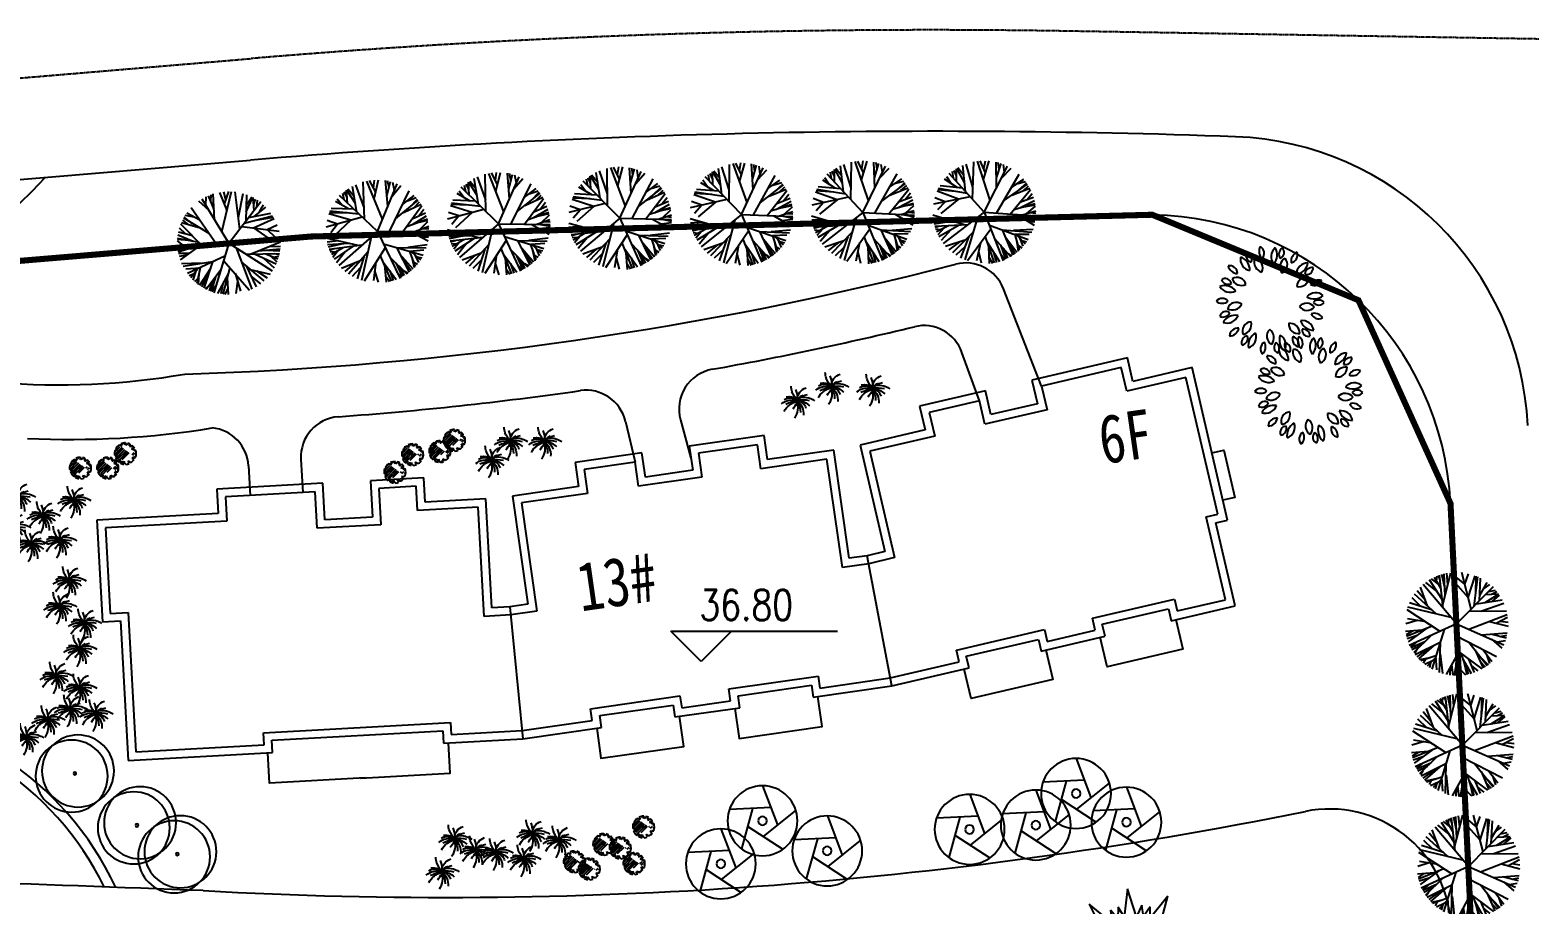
# Model space of a CAD drawing. Extents: x 116619 to 413619, y -387877 to -177877.
# Drawn here: x 301882 to 375932, y -260303 to -217124 of the extents above; entities that cross this region are included whole.
import ezdxf

# ---------------------------------------------------------------- set-up
doc = ezdxf.new("R2010")
doc.units = 0
doc.header["$LTSCALE"] = 35
doc.header["$MEASUREMENT"] = 0
doc.linetypes.add('CENTER', pattern=[2, 1.25, -0.25, 0.25, -0.25])
doc.linetypes.add('DASH', pattern=[0.35, 0.25, -0.1])
doc.layers.get('0').update_dxf_attribs({"linetype": 'CONTINUOUS'})
for name, color, linetype in [('BALCONY', 6, 'CONTINUOUS'), ('CEN', 10, 'CENTER'), ('CHE', 5, 'CONTINUOUS'), ('JYP', 4, 'CONTINUOUS'), ('LAYER1', 160, 'CONTINUOUS'), ('LAYER11', 50, 'CONTINUOUS'), ('LAYER13', 86, 'CONTINUOUS'), ('LAYER14', 22, 'CONTINUOUS'), ('LAYER4', 41, 'CONTINUOUS'), ('LVHUA', 94, 'CONTINUOUS'), ('PUB_TEXT', 7, 'CONTINUOUS'), ('REN', 4, 'CONTINUOUS'), ('TREE', 84, 'CONTINUOUS'), ('YJ1', 7, 'CONTINUOUS'), ('围墙', 252, 'DASH'), ('建筑标高', 2, 'CONTINUOUS'), ('新路', 21, 'CONTINUOUS'), ('树', 84, 'CONTINUOUS'), ('树Y', 84, 'CONTINUOUS'), ('绿化', 84, 'CONTINUOUS')]:
    doc.layers.add(name, color=color, linetype=linetype)
doc.styles.add('_ST64F', font='', dxfattribs={"width": 0.8})
doc.styles.add('DIM_FONT', font='SIMPLEX.shx', dxfattribs={"width": 0.8})
doc.styles.get('_ST64F').set_extended_font_data('SimSun')

# ---------------------------------------------------------------- blocks, each defined once
blk = doc.blocks.new('U_B22WGL')
for p, q in [((-224.508792403352, 1039.062082001077), (-307.638224578937, 1334.302654712501)), ((27.62668769496523, 581.1803805813943), (-244.0880552552568, 1348.577658405771)), ((-87.71380136266234, 1179.04479187082), (-192.2554629422244, 1358.132525280274)), ((-77.29836543311248, 877.5176321850704), (-94.35094727678515, 1371.190350581961)), ((219.616006810806, 1013.084953796581), (136.8764383249567, 1353.339078923189)), ((-922.4278712572064, 816.4502231931947), (-1053.55768399824, 897.3597809564344)), ((-850.9968659336679, 509.7838856068665), (-983.1273888880766, 967.7056809513269)), ((-901.0163699227575, 683.1353607753081), (-951.3610641136344, 996.5975451729137)), ((-550.8257970062201, 558.0783075270265), (-915.1493376902887, 1027.616519721003)), ((-603.9564057614276, 680.3840055263245), (-854.1559123811109, 1075.660784584787)), ((-469.4966474449189, 370.8600798833468), (-794.1746440680014, 1118.262941103047)), ((-642.0419191294874, 1066.116071637891), (-756.562705571219, 1142.835108776151)), ((-250.5075296238152, 626.2688240594834), (-726.7141217461118, 1161.236286529715)), ((-515.3602282579319, 923.8026643308804), (-640.2273481040844, 1209.438433298212)), ((-422.6882867732216, 819.6955935796686), (-582.3781994242614, 1237.728796102627)), ((-433.0349707051006, 1082.587426762719), (-560.4235721629681, 1247.686271461233)), ((58.06746132847766, -145.1686533211941), (-513.4325386715224, 1283.581346678806)), ((-28.10027019818662, 738.568659643086), (-400.4380718019471, 1308.223474113354)), ((-139.9982188203809, 349.9955470508976), (547.4555173344037, 1298.117642130495)), ((166.0784766194542, 755.2797248803508), (278.5342497738151, 1296.800527901967)), ((257.2262220979013, 8.030393424513022), (624.0668520921303, 1269.829823587916)), ((385.0179641267736, 447.5878853908471), (995.5917498144248, 1056.34048459616)), ((509.2314844845081, 571.4309083746011), (749.5225974539702, 1212.942459484253)), ((626.1806641275965, 883.6532319832731), (890.1870041886344, 1131.605824176742)), ((798.2788109606685, 741.693834838934), (1096.691975426328, 970.1049089562257)), ((-1272.107766840725, 502.1528781977941), (-850.9968659336679, 509.7838856068665)), ((-93.58914806863467, 233.9728701715321), (-1240.947855581931, 651.7850507495859)), ((-1057.827108186962, 681.8904773957147), (-1195.185157248162, 721.9725543438362)), ((-918.9529631897036, 534.5301876937556), (-1151.773997502825, 781.5781537911353)), ((-1000.20528293009, 620.7475708944658), (-1091.597595389934, 855.2543858780373)), ((58.06746132847766, -145.1686533211941), (1266.026420723893, 784.0305462137003)), ((623.5699569244374, 685.4283381997193), (1195.167722780205, 869.5130679128015)), ((800.6479283543653, 242.9118375871003), (1395.008773409513, 586.3803389212953)), ((1039.988266229337, 381.221532518477), (1326.709312560625, 699.2979554338344)), ((1253.845273930724, 334.2103491787238), (1425.754406869126, 527.147060460451)), ((-1147.799453919442, 65.87356036509664), (-1455.283867135063, 34.67504725698018)), ((-1209.729522791292, 103.722241776788), (-1441.474785841246, 126.767090841251)), ((-900.5105574727583, -85.25752714614282), (-1418.671758527585, 231.4176934027746)), ((-806.7672955262475, 382.3925165198852), (-1386.087258543464, 345.0664867623964)), ((-469.4966474449189, 370.8600798833468), (-1347.604197541144, 434.8006194173468)), ((541.3992457150874, 226.6250269761913), (1519.195381997086, 288.0532291392992)), ((654.4401094571352, 233.7266065110125), (1579.31624043529, -53.63640727622624)), ((906.7046241308402, 155.3469308115709), (1553.063039817744, 150.7438680386804)), ((1115.259903164506, 262.6767428413405), (1464.104336511495, 442.739762697438)), ((1150.96008669344, 153.6074574798949), (1539.182881583204, 213.8203602762187)), ((1235.186340242783, 53.28624100210072), (1566.686893770397, 70.80219669940925)), ((1346.591714464905, 382.0832763837352), (1495.041778855592, 362.4540518127142)), ((1372.423991687449, 278.8325927498045), (1510.147618185487, 317.4750736028182)), ((58.06746132847766, -145.1686533211941), (-1465.932538671522, -49.91865332119414)), ((-1298.208165994505, -143.0076142142971), (-1465.773476688877, -123.1505784190995)), ((-1068.914945055186, -74.73225292223287), (-1465.190238406279, -192.7289329541854)), ((-1174.008806342064, -68.16388659182485), (-1459.277449131675, -2.899813793093927)), ((-1200.120716598112, -113.8006624417358), (-1453.925321995995, -336.0974965448004)), ((-1113.74730489628, -317.2092731324119), (-1448.440313320754, -375.4083651899746)), ((-817.6244873993361, -232.5068339433528), (-1442.52429662557, -411.2520537060664)), ((-988.3770215318742, -281.3485823131377), (-1423.275528339852, -503.2174585984794)), ((-705.7468650667375, -97.4302579214891), (-1306.822381061598, -823.1448462221342)), ((-298.4362143230261, -122.8871735929752), (-964.0875089106718, -1275.555851061614)), ((58.06746132847766, -145.1686533211941), (-623.4860582134585, -1508.275692405066)), ((58.06746132847766, -145.1686533211941), (1105.817461328478, -1288.168653321194)), ((475.9255776607591, -601.0138711382206), (1564.864610266536, -373.5068935529598)), ((817.8882147851313, -529.5692046420045), (1340.834838121655, -102.5517104598002)), ((1219.077291644162, -445.7506330016804), (1439.494622473327, -204.5037377817971)), ((-995.8963310676714, -447.745142925578), (-1397.737702376138, -595.9538852565056)), ((-1196.85005660938, -521.8616999945407), (-1357.307308738405, -710.226402810662)), ((-748.7793172845064, -653.5004549791811), (-1286.493616700574, -862.6165660293955)), ((-1074.669262679106, -780.2384608036409), (-1246.869045700406, -932.3895325052035)), ((-502.6196879874129, -476.4595266603465), (-1212.374981675764, -986.9239615987499)), ((-961.5661959215446, -806.5393047513098), (-1193.052807215086, -1015.383611615693)), ((-303.6120757769837, -868.5277275321168), (-281.350511255952, -1630.891184578872)), ((-117.1920593269984, -495.68769463219), (266.8987942372099, -1654.792935848342)), ((412.84190980243, -532.1953243836797), (375.0122634537605, -1635.847019839555)), ((400.8923745134001, -880.8140970806162), (603.9003081813484, -1568.067983314908)), ((560.0600293095762, -692.7969093005704), (1415.584724866376, -837.788952761377)), ((621.0230417342958, -759.3020137639287), (704.1828515412548, -1525.426202668506)), ((708.2359959536174, -854.443418366809), (1371.601652947028, -917.9583578650818)), ((817.888214785124, -529.5692046420045), (1452.244301520832, -760.6740864988715)), ((864.6768697284118, -869.4220843983094), (1236.050701507417, -1112.087205143212)), ((914.6065075752325, -752.8845007547534), (1436.375288889313, -795.4328553841078)), ((1219.077291644162, -445.7506330016804), (1522.514815296176, -567.0334983331886)), ((-889.1220782019242, -989.7004985303247), (-1158.181922182624, -1063.489641379743)), ((-741.5909903418666, -890.2718894958707), (-1102.184433122778, -1133.293919379259)), ((-446.6398877219123, -1154.583351422018), (-728.2047475094674, -1450.676988648545)), ((-530.5675326641082, -1322.438641306366), (-501.2711579859985, -1562.813287544956)), ((-294.8682236640612, -1167.967298296444), (-428.8143879500655, -1589.3023260964)), ((86.719254612441, -1111.049061707748), (-81.5421653576428, -1662.760545806352)), ((25.13437299313082, -1312.979405824986), (187.1668108807848, -1663.690749948426)), ((649.1995010354789, -1018.882538039197), (875.9599499876844, -1431.103285017107)), ((671.5642181321513, -1224.921378021365), (845.131190922037, -1450.199950094717)), ((882.7303155605099, -1044.800857937957), (885.9621447218946, -1424.686684928765)), ((884.2092006284059, -1218.636617500237), (955.2088618309339, -1377.123728599738)), ((972.635582912348, -1142.879331412685), (1003.361873122054, -1340.574222587067)), ((1041.403454100785, -984.8997359337554), (1174.701535476843, -1182.330330424073)), ((-374.5644907035909, -1418.65629015856), (-347.1484649396749, -1614.309917154813)), ((80.53788419181947, -1432.897615628917), (35.1205379785446, -1668.995887199362))]:
    blk.add_line(p, q)
at = {"style": 'DIM_FONT', "width": 0.8, "flags": 9}
for tag in ['YSIZE', 'XSIZE']:
    blk.add_attdef(tag, (0, 0), '', height=0.5, dxfattribs=at)
blk = doc.blocks.new('U_B17OXD')
blk.add_blockref('U_B22WGL', (0, 0))
at = {"width": 0.8, "flags": 9}
for tag in ['YSIZE', 'XSIZE']:
    blk.add_attdef(tag, (0, 0), '', height=0.5, dxfattribs=at)
blk = doc.blocks.new('1')
at = {"layer": 'TREE', "xscale": 0.001670603725486081, "yscale": 0.001670603725486081, "zscale": 0.001670603725486081}
blk.add_blockref('U_B17OXD', (-0.05210943793645129, 0.2341112640715437), dxfattribs=at)
blk = doc.blocks.new('M_F22')
for centre, radius, start, end in [((-703.9087605633867, 1828.601089484451), 306.5997425824958, 163.4612985024885, 255.4329496141703), ((-1018.275501261847, 1651.123727326209), 265.5436950263019, 333.3114501221481, 85.58279799451168), ((-63.34145785952933, 1990.760850490929), 399.1434447293365, 151.7015353360428, 229.7405671459406), ((-591.4700567926375, 1890.7689324151), 338.912409155523, 322.8639188083236, 58.57818367365977), ((523.0495755705888, 1763.658167623376), 485.6592443762568, 130.7089921054097, 219.1064421702401), ((-283.6855240719487, 1835.547834289187), 572.5796647333053, 318.6570906337551, 31.15834364189467), ((661.9452475016842, 1865.323811889553), 306.5997425824958, 123.4612985024885, 215.4329496141702), ((307.0461035851295, 1931.43931066517), 265.5436950263019, 293.311450122148, 45.58279799451165), ((1256.882555320011, 1577.796670088006), 399.1434447293365, 111.7015353360428, 189.7405671459405), ((788.0390108358952, 1840.67293641057), 338.912409155523, 282.8639188083237, 18.57818367365972), ((-1680.436397550544, 1042.413355320619), 338.912409155523, 2.863918808323604, 98.57818367365977), ((-1340.139985314487, 1458.48612796182), 399.1434447293365, 191.7015353360428, 269.7405671459406), ((-744.959601780316, 1661.440270665495), 485.6592443762568, 170.7089921054097, 259.10644217024), ((-1409.164328765506, 1197.951623940768), 572.5796647333053, 358.6570906337551, 71.15834364189467), ((-242.4975517759194, 1523.051748929007), 416.5522836812144, 160.5035450346598, 255.3284718856752), ((-683.6926049407666, 1289.293141864633), 375.9275563291936, 333.2487959694926, 82.58322095084212), ((819.0034097671414, 1334.670028943961), 416.5522836812144, 120.5035450346598, 215.3284718856752), ((330.7712544366623, 1439.195260583816), 375.9275563291936, 293.2487959694926, 42.58322095084213), ((1560.105357205579, 1026.901031033063), 485.6592443762568, 90.70899210540966, 179.1064421702401), ((988.3202039083371, 1600.531037027409), 572.5796647333053, 278.6570906337551, 351.1583436418947), ((1731.855031222189, 1015.501016172508), 306.5997425824958, 83.46129850248845, 175.4329496141702), ((1502.484737607268, 1294.273199342584), 265.5436950263019, 253.311450122148, 5.58279799451165), ((-1853.347368535502, 584.4892262284848), 265.5436950263019, 13.31145012214801, 125.5827979945117), ((-1726.6087230499, 922.5158190856891), 306.5997425824958, 203.4612985024885, 295.4329496141703), ((-1364.461782560134, 522.3766567105631), 375.9275563291936, 13.24879596949258, 122.5832209508421), ((-1176.743899876634, 985.0408526290412), 416.5522836812144, 200.5035450346598, 295.3284718856752), ((1511.070887328209, 508.0415937736834), 416.5522836812144, 80.50354503465977, 175.3284718856752), ((1204.250881684096, 901.9421470038797), 375.9275563291936, 253.2487959694925, 2.583220950842076), ((2002.784565676087, 412.8241167091037), 399.1434447293365, 71.70153533604275, 149.7405671459405), ((1812.603180881673, 915.5658414856734), 338.912409155523, 242.8639188083236, 338.5781836736597), ((-1969.320557950447, -307.438791260196), 338.912409155523, 42.86391880832361, 138.5781836736598), ((-1861.492169144945, -13.91924038396974), 572.5796647333053, 38.6570906337551, 111.1583436418947), ((-1650.606588224797, 768.0762309501151), 485.6592443762568, 210.7089921054097, 299.1064421702401), ((1880.957817603452, -204.0942863641103), 485.6592443762568, 50.70899210540971, 139.10644217024), ((1811.667238714257, 602.8682043579611), 572.5796647333053, 238.6570906337552, 311.1583436418946), ((-1976.084805672905, 230.0297618530894), 399.1434447293365, 231.7015353360428, 309.7405671459406), ((-1807.430090205195, -769.3740554932301), 265.5436950263019, 53.31145012214801, 165.5827979945117), ((-1927.621960637076, -428.9646316283179), 306.5997425824958, 243.4612985024885, 335.4329496141703), ((-1392.996813633396, -502.7054468482529), 375.9275563291936, 53.24879596949258, 162.5832209508421), ((-1546.59138543942, -27.62138162141491), 416.5522836812144, 240.5035450346598, 335.3284718856752), ((1509.878816726236, -570.044925083479), 416.5522836812144, 40.50354503465976, 135.3284718856751), ((1528.035451253494, -71.07949757117603), 375.9275563291936, 213.2487959694926, 322.5832209508421), ((1825.348733228715, -959.0532045076397), 399.1434447293365, 31.70153533604279, 109.7405671459406), ((2002.817491363352, -451.6844622521457), 338.912409155523, 202.8639188083235, 298.5781836736597), ((2005.197912573898, -323.2257669405808), 306.5997425824958, 43.46129850248848, 135.4329496141703), ((2008.681378621226, 37.76249749718409), 265.5436950263019, 213.311450122148, 325.5827979945117), ((-1429.019821572034, -1233.016913520245), 572.5796647333053, 78.65709063375512, 151.1583436418946), ((-1770.129094013861, -498.418989238402), 485.6592443762568, 250.7089921054097, 339.10644217024), ((-1322.950429105582, -1527.176686733568), 338.912409155523, 82.86391880832356, 178.5781836736598), ((-1673.610269904053, -1119.799862553904), 399.1434447293365, 271.7015353360428, 349.7405671459406), ((-755.9458408475948, -1306.305860864071), 375.9275563291936, 93.24879596949259, 202.5832209508421), ((-1178.984259485183, -1041.099040416142), 416.5522836812144, 280.5035450346598, 15.32847188567515), ((1150.622564661866, -1024.582030306177), 375.9275563291936, 173.2487959694926, 282.5832209508421), ((815.9849811374115, -1395.140863893161), 416.5522836812144, 0.5035450346598049, 95.32847188567517), ((1335.476523908404, -1353.33139443172), 485.6592443762568, 10.70899210540965, 99.10644217023999), ((1801.102351632984, -690.6231373395567), 572.5796647333053, 198.657090633755, 271.1583436418947), ((1588.780992609067, -1250.157471742554), 265.5436950263019, 173.311450122148, 285.5827979945117), ((1354.073718600524, -1524.45139683185), 306.5997425824958, 3.461298502488473, 95.43294961417024), ((-902.0088718942461, -1776.978441917876), 265.5436950263019, 93.31145012214799, 205.5827979945117), ((-1212.89214602151, -1593.467539114485), 306.5997425824958, 283.4612985024885, 15.43294961417022), ((-314.1059039597494, -1888.912044869343), 572.5796647333053, 118.657090633755, 191.1583436418947), ((-1047.601210358003, -1545.438200871999), 485.6592443762568, 290.7089921054097, 19.10644217024008), ((-43.76977786599673, -2046.071412853038), 338.912409155523, 122.8639188083236, 218.5781836736598), ((-574.247575420337, -1959.402461765407), 399.1434447293365, 311.7015353360428, 29.74056714594054), ((248.6079063411707, -1512.411020285057), 375.9275563291936, 133.2487959694925, 242.5832209508421), ((-245.9299819864427, -1581.174662973339), 416.5522836812144, 320.5035450346597, 55.32847188567521), ((439.2596363933662, -1966.854642141683), 265.5436950263019, 133.311450122148, 245.5827979945117), ((83.15069729284369, -2026.109051828811), 306.5997425824958, 323.4612985024885, 55.43294961417029), ((961.5689707017409, -1674.704013214054), 572.5796647333053, 158.6570906337551, 231.1583436418947), ((178.8982364843505, -1883.069478553793), 485.6592443762568, 330.7089921054097, 59.10644217024003), ((1269.678553103553, -1621.326361720989), 338.912409155523, 162.8639188083236, 258.5781836736598), ((807.599255818026, -1895.91864851171), 399.1434447293365, 351.7015353360428, 69.7405671459406)]:
    blk.add_arc(centre, radius, start, end)
at = {"width": 0.8, "flags": 9}
for tag in ['YSIZE', 'XSIZE']:
    blk.add_attdef(tag, (0, 0), '', height=0.5, dxfattribs=at)
blk = doc.blocks.new('A$C49EE6263')
at = {"layer": '树Y', "xscale": 1.2, "yscale": 1.2, "zscale": 1.2}
blk.add_blockref('M_F22', (2668.150003254414, 2708.892408341169), dxfattribs=at)
blk = doc.blocks.new('U_B38RDX')
for p, q in [((-965.0324929891212, 1164.498569970252), (-1290.284777356457, 2048.972336169099)), ((-1290.284777356457, 2048.972336169099), (-633.1458763746195, 1377.789147312811)), ((-182.2615352293942, 1501.374491845199), (22.3014514609531, 2421.285833256115)), ((22.3014514609531, 2421.285833256115), (212.2528455870051, 1501.374491845199)), ((658.3761721671908, 1361.574620764528), (1327.807127014035, 2024.858186272526)), ((1327.807127014035, 2024.858186272526), (990.2627887816925, 1148.284043421969)), ((-1497.307629177027, -236.2359303530538), (168.4173771039641, 1501.374491845199)), ((-633.1458763746195, 1377.789147312811), (-667.2103499804798, 1755.111692984909)), ((-667.2103499804798, 1755.111692984909), (-425.0821982241177, 1459.432232225052)), ((-425.0821982241177, 1459.432232225052), (-406.4814387166116, 1835.886650823086)), ((-406.4814387166116, 1835.886650823086), (-205.6271226335375, 1496.324801946117)), ((212.2528455870051, 1501.374491845199), (387.5919563586067, 1837.21506126516)), ((387.5919563586067, 1837.21506126516), (431.4267340515216, 1457.569308420731)), ((431.4267340515216, 1457.569308420731), (650.6013133061642, 1764.206588190806)), ((650.6013133061642, 1764.206588190806), (635.989720741869, 1369.958941571735)), ((-1441.412452818564, 457.9025800834934), (-2193.214706079772, 1026.124599695089)), ((-2193.214706079772, 1026.124599695089), (-1277.5252561823, 816.7654835015419)), ((-1277.5252561823, 816.7654835015419), (-1510.178084483836, 1115.772763208573)), ((-1510.178084483836, 1115.772763208573), (-1146.630536050885, 997.9357341532886)), ((-1497.307629177027, 231.0206872397102), (-299.1542757438147, 1486.773095969926)), ((-1365.802605308185, -645.0854707467079), (577.5433504846587, 1399.16223122162)), ((-1146.630536050885, 997.9357341532886), (-1334.509206007468, 1324.685673574248)), ((-1334.509206007468, 1324.685673574248), (-981.9588074646017, 1147.618110228446)), ((-1190.463494536554, -937.1208567422), (884.3874851251021, 1223.940999624348)), ((990.2627887816925, 1148.284043421969), (1319.336555147747, 1336.01562873504)), ((1319.336555147747, 1336.01562873504), (1150.960726581427, 992.9384278854413)), ((1150.960726581427, 992.9384278854413), (1501.122745283443, 1132.403399096045)), ((1501.122745283443, 1132.403399096045), (1275.684321470355, 808.6407969156571)), ((-898.2309524604061, -1214.554348963051), (1176.62002720125, 946.5075074034685)), ((-576.7752252556675, -1389.775580560352), (1381.182323101471, 639.8702276333934)), ((1289.98409676447, 789.4844280176621), (2211.743421577004, 985.5523721116479)), ((2211.743421577004, 985.5523721116479), (1453.871293400734, 430.6215245995845)), ((-1873.674947572057, 122.1838647871336), (-1504.131780385738, 219.6016915648652)), ((-1516.299393714231, -3.575450332340552), (-1873.674947572057, 122.1838647871336)), ((-1838.839729582425, 392.9063547473052), (-1446.525509115076, 434.5507771953417)), ((-1504.131780385738, 219.6016915648652), (-1838.839729582425, 392.9063547473052)), ((-182.2615352293942, -1506.589734958543), (1498.075754406018, 245.6225810143223)), ((1453.871293400734, 430.6215245995845), (1832.201119664125, 410.6406739168742)), ((1832.201119664125, 410.6406739168742), (1505.072820721631, 213.0566122641903)), ((1505.072820721631, 213.0566122641903), (1875.04831205972, 141.0701319683285)), ((1875.04831205972, 141.0701319683285), (1510.358163686702, -9.415087178320391)), ((-2399.814462137379, -322.5104469321377), (-1516.299393714231, -3.575450332340552)), ((-1460.15414341187, -394.0742435947759), (-2399.814462137379, -322.5104469321377)), ((-1759.351631635596, -663.6179555682756), (-1451.830582282302, -416.483357208228)), ((358.3687712300161, -1462.784551534045), (1483.464161841723, -294.6430075521348)), ((2393.466807221528, -366.659356614342), (1455.885934928723, -423.7602856568119)), ((1455.885934928723, -423.7602856568119), (1763.35477440164, -645.1097934215213)), ((1512.031185231084, -33.26149239437655), (2393.466807221528, -366.659356614342)), ((-1844.490082745062, -1568.750705408311), (-1273.659187401412, -822.7812039486307)), ((-1384.08181213538, -628.4543364640267), (-1759.351631635596, -663.6179555682756)), ((-1642.293253560667, -910.1975473942584), (-1384.08181213538, -628.4543364640267)), ((-1273.659187401412, -822.7812039486307), (-1642.293253560667, -910.1975473942584)), ((1254.019055888668, -845.4471239857085), (1815.281393001555, -1602.459330306505)), ((1653.659288215305, -895.0519053053576), (1265.503960613365, -824.4817476169846)), ((1763.35477440164, -645.1097934215213), (1381.334928619093, -634.4691723648284)), ((1381.334928619093, -634.4691723648284), (1653.659288215305, -895.0519053053576)), ((-1015.307210428029, -1120.935279327241), (-1844.490082745062, -1568.750705408311)), ((-1121.28182162912, -1509.448253891373), (-996.1897037196613, -1135.286968428991)), ((-824.5956479868619, -1276.98055311176), (-1121.28182162912, -1509.448253891373)), ((-889.4950554334209, -1653.597669426585), (-824.5956479868619, -1276.98055311176)), ((-626.6411883344699, -1380.759738805442), (-889.4950554334209, -1653.597669426585)), ((-703.5531346253701, -2316.923699180217), (-626.6411883344699, -1380.759738805442)), ((597.8647367768281, -1389.209267355443), (660.7569626689947, -2329.489789062907)), ((907.2451245607517, -1647.001286779181), (618.8611916689842, -1377.78127869693)), ((1134.655747536104, -1496.042459476594), (819.0329567262088, -1280.555477713002)), ((819.0329567262088, -1280.555477713002), (907.2451245607517, -1647.001286779181)), ((995.667078915285, -1143.601199364319), (1134.655747536104, -1496.042459476594)), ((1815.281393001555, -1602.459330306505), (995.667078915285, -1143.601199364319)), ((-248.1074119512632, -1491.907284023531), (-703.5531346253701, -2316.923699180217)), ((-127.2129558541346, -1876.039396855573), (-224.2656329660676, -1493.644988727872)), ((-3.30619191689766, -1520.074466859893), (-127.2129558541346, -1876.039396855573)), ((145.7115379222378, -1871.992215178703), (-3.30619191689766, -1520.074466859893)), ((219.3309603936505, -1500.356812573562), (145.7115379222378, -1871.992215178703)), ((660.7569626689947, -2329.489789062907), (219.3309603936505, -1500.356812573562))]:
    blk.add_line(p, q)
for radius in [1521.191628733155, 175.829546092099]:
    blk.add_circle((0, 0), radius)
at = {"style": 'DIM_FONT', "width": 0.8, "flags": 9}
for tag in ['YSIZE', 'XSIZE']:
    blk.add_attdef(tag, (0, 0), '', height=0.5, dxfattribs=at)
blk = doc.blocks.new('_F1DZP')
at = {"xscale": 0.7510950000000001, "yscale": 0.7510950000000001, "zscale": 0.7510950000000001}
blk.add_blockref('U_B38RDX', (-206.3471876518452, -188.1441464207674), dxfattribs=at)
at = {"width": 0.8, "flags": 9}
for tag in ['YSIZE', 'XSIZE']:
    blk.add_attdef(tag, (0, 0), '', height=0.5, dxfattribs=at)
blk = doc.blocks.new('U_B0EUU')
at = {"layer": 'TREE', "xscale": 1.125, "yscale": 1.125, "zscale": 1.125}
blk.add_blockref('_F1DZP', (232.1405861084349, 211.6621647233842), dxfattribs=at)
at = {"style": 'DIM_FONT', "width": 0.8, "flags": 9}
for tag in ['YSIZE', 'XSIZE']:
    blk.add_attdef(tag, (0, 0), '', height=0.5, dxfattribs=at)
blk = doc.blocks.new('U_B3JSV')
blk.add_blockref('U_B0EUU', (-9.743513621466604, 371.2638015998333))
at = {"flags": 9}
for tag in ['YSIZE', 'XSIZE']:
    blk.add_attdef(tag, (0, 0), '', height=0.5, dxfattribs=at)
blk = doc.blocks.new('U_B15FHB')
blk.add_blockref('U_B3JSV', (0, -300))
at = {"flags": 9}
for tag in ['YSIZE', 'XSIZE']:
    blk.add_attdef(tag, (0, 0), '', height=0.5, dxfattribs=at)
blk = doc.blocks.new('U_B14TPB')
blk.add_blockref('U_B15FHB', (-150.1409571780605, -672.1274592888694))
at = {"flags": 9}
for tag in ['YSIZE', 'XSIZE']:
    blk.add_attdef(tag, (0, 0), '', height=0.5, dxfattribs=at)
blk = doc.blocks.new('M_F10')
for centre, radius in [((-44.68011470278725, 29.24444367000433), 445.0476816151559), ((38.81273553990468, -26.71353042295777), 445.0476816151559), ((-2.93368958416977, 1.265456626251762), 18.12495780727055)]:
    blk.add_circle(centre, radius)
at = {"width": 0.8, "flags": 9}
for tag in ['YSIZE', 'XSIZE']:
    blk.add_attdef(tag, (-5.064404546912556, 0), '', height=0.2, dxfattribs=at)
blk = doc.blocks.new('M_F19')
at = {"const_width": 29.997}
for points in [[(-446.0820038316924, 82.30226051427235, 1), (-416.0790038316882, 82.30226051427235, 1)], [(-191.8093345468515, 156.4668311215355, 1), (-161.8063345468472, 156.4668311215355, 1)], [(-123.0610951829804, 98.83118613411352, 1), (-93.05809518297974, 98.83118613411352, 1)], [(-61.25954202660796, -8.391235712817434, 1), (-31.25654202661462, -8.391235712817434, 1)], [(-33.71233810031845, 49.24440927460455, 1), (-3.709338100325112, 49.24440927460455, 1)], [(-19.93873613717733, 16.33028782293695, 1), (10.06426386282692, 16.33028782293695, 1)], [(14.31561309290555, -0.1986377968969464, 1), (44.31861309290616, -0.1986377968969464, 1)], [(268.7080528295992, 189.5246823612033, 1), (298.7110528295925, 189.5246823612033, 1)], [(461.0593985062042, 8.137689907016465, 1), (491.0623985062048, 8.137689907016465, 1)], [(-281.1580916295134, -156.8641067153294, 1), (-251.1550916295128, -156.8641067153294, 1)], [(-205.5829365099999, -313.5295756337619, 1), (-175.5799365099992, -313.5295756337619, 1)], [(-95.63366170854351, -173.3930323351706, 1), (-65.63066170855018, -173.3930323351706, 1)], [(-13.11182038153493, -33.11275924857182, 1), (16.89117961846932, -33.11275924857182, 1)], [(7.488697337259509, -173.3930323351706, 1), (37.49169733725284, -173.3930323351706, 1)], [(55.63641898233618, -486.7239701720391, 1), (85.63941898234043, -486.7239701720391, 1)], [(289.3085705483827, -148.6715087994162, 1), (319.311570548387, -148.6715087994162, 1)]]:
    blk.add_lwpolyline(points, format="xyb", close=True, dxfattribs=at)
for centre, radius, start, end in [((-364.0624273419307, 515.2882468599455), 548.1530888286114, 342.9456350568751, 6.481377850901596), ((-184.6246790750956, -610.5179731575663), 732.1080079143107, 78.55155098013316, 130.9815348713877), ((-55.34489215565918, -1222.577526333058), 1255.971122874843, 88.32856473930403, 108.7290030802688), ((104.3438884092575, -701.2951203766679), 728.2267695975378, 103.045235373428, 139.776625494149), ((-479.6631429767804, -437.3135074485181), 647.0761581219064, 48.75809887789755, 83.86240095366526), ((-482.9476049698787, -9.366995773521921), 481.590292170942, 6.990448297876262, 78.02836256322455), ((154.9695312472904, -426.2726432152922), 475.875404494438, 114.0955767610405, 166.2953379553469), ((-315.4999156218582, -111.3503274217328), 315.4465604040754, 28.89011928670217, 78.45792187995568), ((1198.922633930124, 96.34765904088272), 1224.727740074601, 163.8561215232247, 179.1105149163876), ((-1741.271413846636, 1043.621006615649), 2025.93579038022, 328.9872775939272, 340.3610108459401), ((298.1803219250505, -285.4993274423141), 422.0224543355716, 62.9908582621707, 135.9101719540797), ((256.6452040341828, -536.2419319682922), 586.1115378131698, 53.32312996791644, 115.7632577042061), ((365.5584485565705, -390.9622622612733), 581.995294796342, 85.87406080653938, 126.9558399417119), ((450.0667731131434, -463.4394365845765), 649.3232523907575, 134.4860623050567, 189.3762174920274), ((778.5288632172087, -372.2509250680741), 863.8362127019741, 155.0887597473385, 185.9637238118709), ((-86.60310277417375, -1604.443387119136), 1605.401999270764, 70.52489667841802, 87.82436815328639), ((805.4092372159939, -148.5996439054143), 812.9823453502462, 171.2495824831473, 218.2332804430338), ((-3287.951766343682, -3108.005333478603), 4475.046511780242, 39.0487703031419, 42.67989976416857), ((-82.58800080557194, -736.4260957738588), 718.2576203812787, 31.31504884319343, 82.13779409021814)]:
    blk.add_arc(centre, radius, start, end)
at = {"width": 0.8, "flags": 9}
for tag in ['YSIZE', 'XSIZE']:
    blk.add_attdef(tag, (0, 0), '', height=0.5, dxfattribs=at)
blk = doc.blocks.new('ZIWEI')
h = blk.add_hatch()
h.set_pattern_fill('ANSI31', color=256, scale=700, style=0)
h.set_pattern_definition([(45, (-14305.15479666414, -15521.72558498852), (-61.8718433538229, 61.87184335382291), [])])
edge = h.paths.add_edge_path(flags=16)
edge.add_arc((-3.124356323995016, 3.122764844410995), 38.19129419894237, 0, 360)
edge = h.paths.add_edge_path()
edge.add_line((-515.1862775585669, 179.497036884386), (-397.3273588397005, 192.8007087845654))
edge.add_line((-397.3273588397005, 192.8007087845654), (-484.1707726325494, 239.3635604351966))
edge.add_arc((-355.5003343913286, 207.8080208276788), 224.403476599897, 48.5203254456983, 80.51513420599325)
edge.add_arc((-325.4140871285308, 399.2104523212729), 130.0053747879539, 343.6554930631364, 399.759999052217)
edge.add_arc((-174.7510699382728, 449.0992219469845), 193.0394698033984, 352.0774890396579, 386.6128437567361)
edge.add_arc((-84.56230609322301, 589.4586796650692), 201.8433641199807, 304.1868289016925, 338.5411029521464)
edge.add_arc((79.86628706235024, 476.3367862375235), 153.6894522377071, 315.8453936709736, 359.7650517005484)
edge.add_arc((-244.3907489811299, 1929.23720569768), 1632.167053856146, 285.4397484795938, 290.7099380494143)
edge.add_arc((411.9486994804647, 44.08673669176824), 233.5512010930507, 83.53226198880667, 121.6543979234022)
edge.add_arc((-4.509560895889081, -499.5216754744943), 586.7160784787773, 134.7781732768324, 147.3314664882382)
edge.add_arc((-250.9462972172714, -395.6289919717128), 87.2136964104515, 97.74104035208522, 188.8107453020594)
edge.add_arc((-1350.450460115571, -519.14793294827), 1107.830682670651, 2.946463605808077, 10.92381386573493)
edge.add_arc((124.9841737184488, -442.2467953651558), 220.2945284226358, 160.600850515773, 199.3991494842191)
edge.add_arc((100.2743666530096, -356.5412966543881), 177.912621491226, 186.1911535261988, 248.4951689965226)
edge.add_arc((295.5747862085336, -375.7284358642501), 163.4501424661077, 170.6313753688686, 220.6278158106918)
edge.add_arc((325.3933213488563, -117.6562043841968), 300.1513038858919, 230.4582328344403, 263.1092801234542)
edge.add_arc((-0.1343107446045906, -630.5382491610344), 545.230109940777, 39.65358745448385, 53.99299145650343)
edge.add_arc((357.6164668545061, 465.0542429203251), 655.5885988104213, 266.7454952844627, 282.0146256256703)
edge.add_arc((-8.366491272492567, 3.426213290907981), 526.717709094641, 126.0750832653475, 153.6245397522663)
edge.add_arc((-8.366491272492567, 3.426213290907981), 532.1830287655648, 89.33214789761615, 114.3856376375889)
edge.add_arc((-8.366491272492567, 3.426213290907981), 530.635912621629, 62.87665481919286, 77.70213155929174)
edge.add_arc((-8.366491272492567, 3.426213290907981), 523.3081512775127, 31.40983736236552, 49.47524964655826)
edge.add_arc((-8.366491272492567, 3.426213290907981), 533.5852264281983, 340.3307323359838, 379.4299658611113)
edge.add_arc((-8.366491272492567, 3.426213290907981), 514.0723757636953, 305.3940385052633, 326.2463764496025)
edge.add_arc((-8.366491272492567, 3.426213290907981), 527.2859582375127, 274.7236248562025, 290.327701486811)
edge.add_arc((-8.366491272492567, 3.426213290907981), 521.8934893924253, 243.1498330697507, 261.8356210533511)
edge.add_arc((-8.366491272492567, 3.426213290907981), 524.2458075739542, 200.8102967799917, 231.4391627845076)
edge.add_arc((-8.366491272492567, 3.426213290907981), 536.5325998408181, 160.8426086360242, 187.2750049578882)
edge.add_arc((-610.1709703373417, -941.8811506774291), 880.120823157168, 77.37282204331454, 85.464893159638)
edge.add_arc((958.8282334270953, 2090.854452699206), 1965.482605593802, 250.0864889084941, 256.3451059776773)
for p, q in [((-515.1862775585669, 179.497036884386), (-397.3273588397005, 192.8007087845654)), ((-484.1707726325494, 239.3635604351966), (-484.1707726325494, 239.3635604351966)), ((-397.3273588397005, 192.8007087845654), (-484.1707726325494, 239.3635604351966))]:
    blk.add_line(p, q)
blk.add_circle((-3.124356323995016, 3.122764844410995), 38.19129419894237)
for centre, radius, start, end in [((-8.366491272492567, 3.426213290907981), 536.5325998408181, 160.8426086360242, 187.2750049578882), ((-8.366491272492567, 3.426213290907981), 526.717709094641, 126.0750832653475, 153.6245397522663), ((-355.5003343913286, 207.8080208276788), 224.403476599897, 48.5203254456983, 80.51513420599325), ((-8.366491272492567, 3.426213290907981), 532.1830287655648, 89.33214789761615, 114.3856376375889), ((-325.4140871285308, 399.2104523212729), 130.0053747879539, 343.6554930631364, 39.75999905221702), ((-174.7510699382728, 449.0992219469845), 193.0394698033984, 352.0774890396579, 26.61284375673618), ((-84.56230609322301, 589.4586796650692), 201.8433641199807, 304.1868289016925, 338.5411029521464), ((-8.366491272492567, 3.426213290907981), 530.635912621629, 62.87665481919286, 77.70213155929174), ((79.86628706235024, 476.3367862375235), 153.6894522377071, 315.8453936709736, 359.7650517005484), ((-244.3907489811299, 1929.23720569768), 1632.167053856146, 285.4397484795938, 290.7099380494143), ((411.9486994804647, 44.08673669176824), 233.5512010930507, 83.53226198880667, 121.6543979234022), ((958.8282334270953, 2090.854452699206), 1965.482605593802, 250.0864889084941, 256.3451059776773), ((-8.366491272492567, 3.426213290907981), 523.3081512775127, 31.40983736236552, 49.47524964655826), ((-8.366491272492567, 3.426213290907981), 533.5852264281983, 340.3307323359838, 19.42996586111129), ((-610.1709703373417, -941.8811506774291), 880.120823157168, 77.37282204331454, 85.464893159638), ((-4.509560895889081, -499.5216754744943), 586.7160784787773, 134.7781732768324, 147.3314664882382), ((-8.366491272492567, 3.426213290907981), 524.2458075739542, 200.8102967799917, 231.4391627845076), ((-250.9462972172714, -395.6289919717128), 87.2136964104515, 97.74104035208522, 188.8107453020594), ((-1350.450460115571, -519.14793294827), 1107.830682670651, 2.946463605808077, 10.92381386573493), ((-8.366491272492567, 3.426213290907981), 521.8934893924253, 243.1498330697507, 261.8356210533511), ((124.9841737184488, -442.2467953651558), 220.2945284226358, 160.600850515773, 199.3991494842191), ((100.2743666530096, -356.5412966543881), 177.912621491226, 186.1911535261988, 248.4951689965226), ((-8.366491272492567, 3.426213290907981), 527.2859582375127, 274.7236248562025, 290.327701486811), ((295.5747862085336, -375.7284358642501), 163.4501424661077, 170.6313753688686, 220.6278158106918), ((325.3933213488563, -117.6562043841968), 300.1513038858919, 230.4582328344403, 263.1092801234542), ((-8.366491272492567, 3.426213290907981), 514.0723757636953, 305.3940385052633, 326.2463764496025), ((357.6164668545061, 465.0542429203251), 655.5885988104213, 266.7454952844627, 282.0146256256703), ((-0.1343107446045906, -630.5382491610344), 545.230109940777, 39.65358745448385, 53.99299145650343)]:
    blk.add_arc(centre, radius, start, end)
blk = doc.blocks.new('A$C279C5B78')
at = {"layer": 'LVHUA', "xscale": 0.002507716049382716, "yscale": 0.002507716049382716, "zscale": 0.002507716049382716, "rotation": 0.08819500577114782}
blk.add_blockref('ZIWEI', (1.364007605556253, 1.309058238708531), dxfattribs=at)
blk = doc.blocks.new('U_B11YRN')
for p, q in [((-633.6403468534118, -234.253163611982), (-155.6614936093974, 1491.901303507475)), ((26.98236221662955, -675.0159894046956), (-1466.984503265092, 312.9799788804958)), ((-418.5936332152633, 530.2395723202499), (1370.780409474915, 609.0657345473883)), ((374.9352540521068, 561.9592414861254), (1002.850377777417, -1115.477978174255)), ((650.316363800026, -182.9296607897268), (-750.9847903778427, -1298.469038761104))]:
    blk.add_line(p, q)
for radius in [1500, 185.807567241427]:
    blk.add_circle((0, 0), radius)
at = {"style": 'DIM_FONT', "width": 0.8, "flags": 9}
for tag in ['YSIZE', 'XSIZE']:
    blk.add_attdef(tag, (0, 0), '', height=0.5, dxfattribs=at)
blk = doc.blocks.new('_F17GOO')
blk.add_blockref('U_B11YRN', (154.4330940676737, -43.96038615846919))
at = {"width": 0.8, "flags": 9}
for tag in ['YSIZE', 'XSIZE']:
    blk.add_attdef(tag, (0, 0), '', height=0.5, dxfattribs=at)
blk = doc.blocks.new('U_B5FRX')
at = {"layer": 'TREE', "xscale": 1.024, "yscale": 1.024, "zscale": 1.024}
blk.add_blockref('_F17GOO', (-158.1394883252215, 45.01543542626314), dxfattribs=at)
at = {"style": 'DIM_FONT', "width": 0.8, "flags": 9}
for tag in ['YSIZE', 'XSIZE']:
    blk.add_attdef(tag, (0, 0), '', height=0.5, dxfattribs=at)
blk = doc.blocks.new('U_B2JUH')
blk.add_blockref('U_B5FRX', (43.04820310141258, -178.6428242662005))
at = {"flags": 9}
for tag in ['YSIZE', 'XSIZE']:
    blk.add_attdef(tag, (0, 0), '', height=0.5, dxfattribs=at)
blk = doc.blocks.new('U_B8FXH')
blk.add_blockref('U_B2JUH', (-300, 300))
at = {"flags": 9}
for tag in ['YSIZE', 'XSIZE']:
    blk.add_attdef(tag, (0, 0), '', height=0.5, dxfattribs=at)
blk = doc.blocks.new('U_B7SEL')
blk.add_blockref('U_B8FXH', (-140.2086300674273, 50.07791037587231))
at = {"flags": 9}
for tag in ['YSIZE', 'XSIZE']:
    blk.add_attdef(tag, (0, 0), '', height=0.5, dxfattribs=at)

msp = doc.modelspace()

# ---------------------------------------------------------------- linework, layer by layer
for p, q in [((356090.1070020571, -233319.429196259), (351376.8648904637, -234419.8603834119)), ((355791.5275867954, -233799.8980639186), (351857.3337581232, -234718.4397986587)), ((356064.3617654517, -234968.4704882707), (355791.5275867954, -233799.8980639186)), ((356362.9411806837, -234488.0016206112), (356090.1070020571, -233319.429196259)), ((359284.3722415641, -233805.916174015), (356362.9411806837, -234488.0016206112)), ((361044.1526937857, -241343.2083111312), (359284.3722415641, -233805.916174015)), ((351376.8648904637, -234419.8603834119), (351649.69906912, -235588.4328077789)), ((351857.3337581232, -234718.4397986587), (352130.1679367796, -235887.0122230109)), ((358985.7928263322, -234286.3850416895), (356064.3617654517, -234968.4704882707)), ((360563.6838261262, -241044.6288958844), (358985.7928263322, -234286.3850416895)), ((349078.6724559143, -234956.4342680629), (345826.1458747759, -235715.8227319326)), ((348780.0930406526, -235436.9031357225), (346306.6147424355, -236014.4021471795)), ((349052.9272193089, -236605.4755600896), (348780.0930406526, -235436.9031357225)), ((349351.5066345409, -236125.0066924151), (349078.6724559143, -234956.4342680629)), ((345826.1458747759, -235715.8227319326), (346098.9800534025, -236884.3951562848)), ((346306.6147424355, -236014.4021471795), (346579.4489210621, -237182.9745715316)), ((352130.1679367796, -235887.0122230109), (349052.9272193089, -236605.4755600896)), ((351649.69906912, -235588.4328077789), (349351.5066345409, -236125.0066924151)), ((346098.9800534025, -236884.3951562848), (342885.4058864191, -237634.6891475376)), ((338151.8680964485, -237157.8204644676), (334449.5650556758, -237687.4922441896)), ((334449.5650556758, -237687.4922441896), (334619.5132202879, -238875.3969631549)), ((337812.5492450073, -237610.4380923267), (334902.1826835349, -238026.8110956308)), ((337982.4974096194, -238798.342811292), (337812.5492450073, -237610.4380923267)), ((338321.8162610903, -238345.7251834329), (338151.8680964485, -237157.8204644676)), ((342885.4058864191, -237634.6891475376), (344113.1596902981, -242893.2650571521)), ((346579.4489210621, -237182.9745715316), (343365.8747540787, -237933.2685627844)), ((332113.3524417058, -238021.7236345913), (328807.0176405981, -238494.7460261043)), ((332283.3006063178, -239209.6283535566), (332113.3524417058, -238021.7236345913)), ((334902.1826835349, -238026.8110956308), (335072.130848147, -239214.715814596)), ((341249.2353867963, -238330.9853586014), (337982.4974096194, -238798.342811292)), ((341588.5542382374, -237878.3677307423), (338321.8162610903, -238345.7251834329)), ((342014.0021275654, -243676.5565939452), (341249.2353867963, -238330.9853586014)), ((342353.3209790066, -243223.9389660861), (341588.5542382374, -237878.3677307423)), ((343365.8747540787, -237933.2685627844), (344593.6285579577, -243191.8444723841)), ((328807.0176405981, -238494.7460261043), (328976.9658052102, -239682.6507450696)), ((331774.0335902646, -238474.3412624504), (329259.6352684572, -238834.0648775604)), ((329259.6352684572, -238834.0648775604), (329429.5834330693, -240021.9695965257)), ((331943.9817548767, -239662.2459814157), (331774.0335902646, -238474.3412624504)), ((334619.5132202879, -238875.3969631549), (332283.3006063178, -239209.6283535566)), ((316343.3287522867, -239519.9933833387), (311111.2047282234, -239807.1835586783)), ((311111.2047282234, -239807.1835586783), (311176.9734706655, -241005.3799000736)), ((316441.9818659499, -241317.2878954168), (316343.3287522867, -239519.9933833387)), ((321335.813508071, -239245.9569564816), (318699.781557031, -239390.6481898632)), ((318699.781557031, -239390.6481898632), (318798.4346706942, -241187.9427019414)), ((320958.3376417533, -239667.2786510941), (319121.1032516435, -239768.1240561809)), ((319121.1032516435, -239768.1240561809), (319219.7563653067, -241565.4185682591)), ((321024.1063841954, -240865.4749924894), (320958.3376417533, -239667.2786510941)), ((321401.5822505131, -240444.1532978769), (321335.813508071, -239245.9569564816)), ((328976.9658052102, -239682.6507450696), (325710.2278280333, -240150.0081977602)), ((335072.130848147, -239214.715814596), (331943.9817548767, -239662.2459814157)), ((315965.852885969, -239941.3150779512), (311532.5264228359, -240184.659424996)), ((311532.5264228359, -240184.659424996), (311598.295165278, -241382.8557663914)), ((316064.5059996322, -241738.6095900293), (315965.852885969, -239941.3150779512)), ((324397.0731040016, -240279.7314417567), (321401.5822505131, -240444.1532978769)), ((324693.0324449912, -245671.6149780061), (324397.0731040016, -240279.7314417567)), ((325710.2278280333, -240150.0081977602), (326474.9945688024, -245495.5794331189)), ((329429.5834330693, -240021.9695965257), (326162.8454558924, -240489.3270492163)), ((326162.8454558924, -240489.3270492163), (326927.6121966615, -245834.898284575)), ((311176.9734706655, -241005.3799000736), (305185.9917637184, -241334.2236122992)), ((305185.9917637184, -241334.2236122992), (305462.2204819992, -246366.64824613)), ((311598.295165278, -241382.8557663914), (305607.3134583309, -241711.6994786169)), ((318798.4346706942, -241187.9427019414), (316441.9818659499, -241317.2878954168)), ((324019.5972376838, -240701.0531363692), (321024.1063841954, -240865.4749924894)), ((324315.5565786734, -246092.9366726186), (324019.5972376838, -240701.0531363692)), ((359979.3976139203, -241181.0459851976), (360563.6838261262, -241044.6288958844)), ((360934.317239143, -245271.04947046), (359979.3976139203, -241181.0459851976)), ((360459.8664816096, -241479.6254004445), (361044.1526937857, -241343.2083111312)), ((305607.3134583309, -241711.6994786169), (305839.696348317, -245945.3265515175)), ((319219.7563653067, -241565.4185682591), (316064.5059996322, -241738.6095900293)), ((361414.7861068323, -245569.628885692), (360459.8664816096, -241479.6254004445)), ((343314.3968368843, -243490.5149943139), (342014.0021275654, -243676.5565939452)), ((343240.4591019824, -243097.020120373), (342353.3209790066, -243223.9389660861)), ((344113.1596902981, -242893.2650571521), (343240.4591019824, -243097.020120373)), ((344593.6285579577, -243191.8444723841), (343314.3968368843, -243490.5149943139)), ((325587.8564458564, -245622.498278847), (324693.0324449912, -245671.6149780061)), ((326474.9945688024, -245495.5794331189), (325587.8564458564, -245622.498278847)), ((326927.6121966615, -245834.898284575), (325627.2174873427, -246020.9398842063)), ((354370.751815863, -246187.3512407746), (358421.8028869703, -245241.5260881688)), ((354851.2206835225, -246485.9306560066), (358123.2234717384, -245721.9949558284)), ((358123.2234717384, -245721.9949558284), (358259.6405610517, -246306.2811680045)), ((358259.6405610517, -246306.2811680045), (361414.7861068323, -245569.628885692)), ((358421.8028869703, -245241.5260881688), (358558.2199762836, -245825.8123003449)), ((358558.2199762836, -245825.8123003449), (360934.317239143, -245271.04947046)), ((305462.2204819992, -246366.64824613), (306360.8677380458, -246317.3216892984)), ((305839.696348317, -245945.3265515175), (306738.3436043635, -245895.9999946859)), ((306360.8677380458, -246317.3216892984), (306739.038007088, -253206.9506522771)), ((306738.3436043635, -245895.9999946859), (307116.5138734058, -252785.6289576646)), ((325627.2174873427, -246020.9398842063), (324315.5565786734, -246092.9366726186)), ((354507.1689051762, -246771.6374529507), (354370.751815863, -246187.3512407746)), ((354987.6377728656, -247070.2168681826), (354851.2206835225, -246485.9306560066)), ((347652.6414039209, -247761.2062135991), (351995.8355811015, -246747.1725163367)), ((348133.1102715805, -248059.7856288459), (351697.2561658695, -247227.6413839962)), ((351697.2561658695, -247227.6413839962), (351832.4922270849, -247806.8691504952)), ((351832.4922270849, -247806.8691504952), (354987.6377728656, -247070.2168681826)), ((351995.8355811015, -246747.1725163367), (352131.0716423169, -247326.4002828356)), ((352131.0716423169, -247326.4002828356), (354507.1689051762, -246771.6374529507)), ((347787.8774651363, -248340.433980098), (347652.6414039209, -247761.2062135991)), ((348268.3463327959, -248639.0133953448), (348133.1102715805, -248059.7856288459)), ((344375.4033328369, -249137.1664355155), (347787.8774651363, -248340.433980098)), ((344449.3410677686, -249530.6613094714), (348268.3463327959, -248639.0133953448)), ((336407.1905928329, -249676.2808149513), (340822.2364650145, -249044.640136471)), ((336859.808220692, -250015.5996664073), (340482.9176135436, -249497.2577643301)), ((340482.9176135436, -249497.2577643301), (340567.1560345069, -250086.0679936614)), ((340567.1560345069, -250086.0679936614), (344449.3410677686, -249530.6613094714)), ((340822.2364650145, -249044.640136471), (340906.4748859778, -249633.4503658023)), ((340906.4748859778, -249633.4503658023), (344375.4033328369, -249137.1664355155)), ((329576.7384587899, -250653.482761493), (333991.7843309417, -250021.8420829978)), ((333991.7843309417, -250021.8420829978), (334076.022751905, -250610.6523123439)), ((334076.022751905, -250610.6523123439), (336491.4290137962, -250265.0910442974)), ((336491.4290137962, -250265.0910442974), (336407.1905928329, -249676.2808149513)), ((336944.0466416851, -250604.4098957386), (336859.808220692, -250015.5996664073)), ((329660.9768797532, -251242.2929908242), (329576.7384587899, -250653.482761493)), ((330029.356086649, -250992.801612949), (333652.4654795006, -250474.4597108718)), ((330113.5945076123, -251581.6118422803), (330029.356086649, -250992.801612949)), ((333652.4654795006, -250474.4597108718), (333736.7039004639, -251063.2699402031)), ((333736.7039004639, -251063.2699402031), (336944.0466416851, -250604.4098957386)), ((313414.1001725271, -251839.052597722), (322660.1819402352, -251331.5371351894)), ((313835.4218671396, -252216.5284640398), (322282.7060739174, -251752.8588298019)), ((322282.7060739174, -251752.8588298019), (322315.5904451385, -252351.9570004996)), ((322660.1819402352, -251331.5371351894), (322693.0663114563, -251930.6353058871)), ((322693.0663114563, -251930.6353058871), (326192.0484328642, -251738.576921111)), ((326192.0484328642, -251738.576921111), (329660.9768797532, -251242.2929908242)), ((326231.4094743803, -252137.0185264703), (330113.5945076123, -251581.6118422803)), ((307116.5138734058, -252785.6289576646), (313446.9845437482, -252438.1507684197)), ((313446.9845437482, -252438.1507684197), (313414.1001725271, -251839.052597722)), ((313868.3062383607, -252815.6266347375), (313835.4218671396, -252216.5284640398)), ((322315.5904451385, -252351.9570004996), (326231.4094743803, -252137.0185264703)), ((306739.038007088, -253206.9506522771), (313868.3062383607, -252815.6266347375))]:
    msp.add_line(p, q)
at = {"layer": 'BALCONY'}
for points in [[(360266.5752846673, -238012.7769017126), (360850.8614968434, -237876.3598123845), (361396.5298541263, -240213.5046611037), (360812.2436419204, -240349.921750417)], [(358493.3550459221, -246251.7143322881), (358834.3977692202, -247712.4298627283), (358834.3977692202, -247712.4298627283), (355094.9660112634, -248585.4992343541), (354753.9232879952, -247124.7837039139)], [(352066.2067119554, -247752.3023147788), (352407.2494352534, -249213.017845219), (352407.2494352534, -249213.017845219), (348375.6745712236, -250154.2957615163), (348034.6318479255, -248693.5802310612)], [(336706.4656978622, -250638.399528658), (336918.9009036496, -252123.2804273721), (336918.9009036496, -252123.2804273721), (341017.1721840873, -251536.959259456), (340804.7369782999, -250052.078360742)], [(329876.0135638192, -251615.6014751997), (330088.4487695768, -253100.4823739138), (330088.4487695768, -253100.4823739138), (334186.7200500146, -252514.1612059977), (333974.2848442569, -251029.2803072836)], [(318204.1141783372, -254079.8930257913), (318204.1141783372, -254079.8930257913), (322637.4406415001, -253836.5486787464), (322555.2297134176, -252338.8032520022)], [(318443.7534466162, -254066.7392772939), (318443.7534466162, -254066.7392772939), (313710.8778981343, -254326.5258099642), (313628.6669700816, -252828.7803832199)]]:
    msp.add_lwpolyline(points, dxfattribs=at)
at = {"layer": 'CEN'}
for p, q in [((408619.08357833, -218112.7840858194), (353101.1330105943, -217180.3560499147)), ((137844.6676297951, -233275.6121072639), (312804.5626856514, -218535.9227098642))]:
    msp.add_line(p, q, dxfattribs=at)
msp.add_arc((346384.0510786471, -617123.9530861704), 400000, 89.03780366062324, 94.81557494702129, dxfattribs=at)
at = {"layer": 'CHE'}
msp.add_line((147211.6334035022, -237504.1938835993), (312771.7394468277, -223556.4000826625), dxfattribs=at)
for centre, radius, start, end in [((346687.0227237309, -626130.3107627237), 404000, 87.90790632733042, 94.81557494702129), ((360887.7826541215, -237389.6022983308), 15000, 2.799322866720765, 87.90790632743456)]:
    msp.add_arc(centre, radius, start, end, dxfattribs=at)
at = {"layer": 'JYP'}
msp.add_arc((288875.7916910822, -211990.5570706205), 18535.11031828045, 231.7038695043783, 317.9272803895553, dxfattribs=at)
at = {"layer": 'LAYER4'}
for p, q in [((344449.3410677686, -249530.6613094714), (343240.4591019824, -243097.020120373)), ((325587.8564458564, -245622.498278847), (326231.4615497366, -252137.011076292))]:
    msp.add_line(p, q, dxfattribs=at)
at = {"layer": 'REN', "color": 5}
msp.add_line((372053.884674337, -240517.8585922321), (376501.2910698137, -331473.7226842417), dxfattribs=at)
msp.add_arc((357071.7839555077, -241250.4280776693), 15000, 2.799322866720765, 89.03780366062324, dxfattribs=at)
at = {"layer": '围墙', "ltscale": 2, "const_width": 300}
for points in [[(296351.8390905111, -228951.0709128008), (315765.8958223176, -227327.2466933096), (357323.6745279523, -226252.5431888087), (367506.9853697281, -230475.1521440955), (372053.884674337, -240517.8585922321), (376476.2287284997, -330961.1617200131)], [(296351.8390905038, -228951.0709128138), (315765.8958223239, -227327.2466933187), (357323.6745279506, -226252.5431888159), (367506.9853697494, -230475.1521440949), (372053.8846743479, -240517.8585922327), (376476.2287285104, -330961.161720043)]]:
    msp.add_lwpolyline(points, dxfattribs=at)
at = {"layer": '建筑标高'}
for p, q in [((335033.3784152344, -248316.6914018001), (333533.3784152344, -246816.6914018001)), ((333533.3784152344, -246816.6914018001), (336533.3784152344, -246816.6914018001)), ((336533.3784152344, -246816.6914018001), (335033.3784152344, -248316.6914018001)), ((335033.3784152344, -246816.6914018001), (341777.7330992892, -246816.6914018001))]:
    msp.add_line(p, q, dxfattribs=at)
at = {"layer": '新路'}
for p, q in [((351857.3337581285, -234718.4397986674), (349970.9971039952, -229905.1617408147)), ((348780.093040655, -235436.9031357404), (347919.0228692327, -233049.5325930465)), ((331299.3235702727, -236461.659525804), (331774.0335902539, -238474.3412624668)), ((334013.0486267206, -236387.3483773306), (334534.5391379789, -238281.44460368)), ((315266.250031084, -238333.7363854781), (315356.3261200902, -239974.7718725595)), ((312678.1468211428, -238662.1707210756), (312758.0236157057, -240117.3921446331))]:
    msp.add_line(p, q, dxfattribs=at)
for centre, radius, start, end in [((304187.1049475261, -60211.52230238885), 173992.2155051053, 271.7616198387185, 284.4518693451535), ((348108.8898895553, -230634.9265809725), 2000, 21.40034681548563, 104.4518693451533), ((346037.6544355791, -233728.0993302596), 2000, 19.83321903670977, 103.5602113579552), ((304187.1049475261, -60211.52230238885), 176492.2155051053, 280.2476046512539, 283.560211357952), ((335941.2995028344, -235856.454264756), 2000, 100.2476046512582, 195.3935186402967), ((303288.8923905332, -198032.5470372583), 36625.63618432485, 265.3242558383506, 279.8205031849062), ((304187.1049475261, -60211.52230238885), 176492.2155051053, 274.2011879722737, 278.1051413576868), ((329352.7348661602, -236920.7808790671), 2000, 13.27120833220693, 98.10514135769019), ((303861.8468879492, -193862.7089393779), 43489.98493757355, 267.2188419208858, 279.291654323354), ((310681.1529188284, -238771.7852918182), 2000, 3.141800389275665, 84.18624776234742), ((317263.2439333984, -238224.1218147355), 2000, 94.20118797227492, 183.1418003892765), ((291941.1339684215, -266131.8380209222), 15658.4467144748, 25.14140067399142, 151.0964418675255), ((291941.1339684215, -266131.8380209222), 15158.4467144748, 26.11946607159442, 150.1183764699224), ((322426.031531059, -45705.98655704533), 214271.8692032541, 266.7928885922458, 281.4298372200493), ((366076.822668362, -261609.4483064648), 6000, 2.799322866657525, 101.4298372200489), ((183291.6268105563, -3574298.210821971), 3317093.658441088, 87.80326844750981, 88.65747922123431)]:
    msp.add_arc(centre, radius, start, end, dxfattribs=at)

# ---------------------------------------------------------------- block references
at = {"layer": 'LAYER1', "extrusion": (0, 0, -1), "xscale": 1.765362162162162, "yscale": 1.765362162162162, "zscale": -1.765362162162162, "rotation": 354.786686086626}
msp.add_blockref('U_B14TPB', (-356081.4961705059, -262108.5102483603), dxfattribs=at)
at = {"layer": 'LAYER11', "extrusion": (0, 0, -1), "xscale": 1.29, "yscale": 1.29, "zscale": -1.29, "rotation": 354.786686086626}
for p in [(-341469.138465398, -234766.7920888193), (-339781.07484843, -235441.5084927217), (-343494.8188806722, -234851.1304983653), (-325602.3892959817, -237464.218853685), (-327290.4529129498, -237464.218853685), (-324673.9558347414, -238391.9565712472), (-301293.1188839355, -240203.2126630626), (-304035.1750579283, -240378.1046161428), (-302518.2921597532, -241135.9757444412), (-301059.7535654104, -241718.9535354399), (-301934.8776737603, -242535.1210586189), (-303335.0767229928, -242360.2277213193), (-303801.8073600426, -244342.3508264958), (-303335.0767229928, -245624.9005824737), (-304560.2499988105, -246441.0694898719), (-304326.8823009247, -247723.6192458498), (-303160.0509495784, -249064.4667809277), (-304326.8823009247, -249647.4431877071), (-303860.1492845144, -250696.8032115048), (-305123.3207599522, -250918.5169473267), (-302751.6598576389, -251221.4818391844), (-301701.5099758746, -252095.9485256826), (-326696.1748493921, -256856.5933281098), (-322849.8025591851, -257104.5610307211), (-323904.4513827446, -257662.4845584612), (-327998.9757380643, -257166.5521957476), (-324897.0647368458, -257786.4668885104), (-326261.9061886197, -258096.4257561482), (-322229.422396398, -258716.340448913)]:
    msp.add_blockref('M_F19', p, dxfattribs=at)
at = {"layer": 'LAYER13', "extrusion": (0, 0, -1), "xscale": 1.125, "yscale": 1.125, "zscale": -1.125, "rotation": 354.786686086626}
for p in [(-353128.2158044816, -255073.3636751785), (-337641.3448154579, -256422.1220234283), (-351139.0750143405, -256635.0827750841), (-355614.6382231175, -256493.108940647), (-347871.2039182859, -256848.0449109592), (-340838.1753389614, -257912.8542061155), (-335581.1634527657, -258551.7392295215)]:
    msp.add_blockref('U_B7SEL', p, dxfattribs=at)
at = {"layer": 'LAYER14', "extrusion": (0, 0, -1), "xscale": 4, "yscale": 4, "zscale": -4, "rotation": 354.786686086626}
for p in [(-304086.3211114703, -253863.7863443578), (-307153.2293710519, -256420.3224978582), (-309146.9191508804, -257851.6639462195)]:
    msp.add_blockref('M_F10', p, dxfattribs=at)
at = {"layer": 'YJ1', "xscale": 400, "yscale": 400, "zscale": 400}
for p in [(322308.8063960874, -237923.7653910982), (306058.7639797748, -238582.4478960777), (320245.4941515695, -238637.4502780249), (321594.5809677375, -238478.8532984289), (303836.7389351231, -239296.1327830045), (305185.8257512911, -239296.1327830045), (319372.5559230858, -239509.7321445496), (331656.2471794203, -257028.9738467219), (329694.3505523502, -257888.8065894969), (328239.5146686775, -258745.0491500277), (330502.4788080644, -258066.5233466171), (328972.6946725367, -259105.8213558354), (331190.4540603753, -258838.9552642076)]:
    msp.add_blockref('A$C279C5B78', p, dxfattribs=at)
at = {"layer": '树', "xscale": 0.9999999992896966, "yscale": 1.000000000203727, "rotation": 359.7277227218462}
for p in [(360459.3156782853, -233130.2172034675), (362367.0902183298, -237578.758297147)]:
    msp.add_blockref('A$C49EE6263', p, dxfattribs=at)
at = {"layer": '绿化', "color": 84, "yscale": 1000, "zscale": 1000}
for p, xscale, rotation in [((343068.0168187905, -226146.682602447), 1000, 180.5183914835194), ((349067.9533834704, -226137.3968640027), 1000, 179.6589547907687), ((319089.9082047185, -227083.4472614287), 1000, 183.9561382542461), ((325078.4913130705, -226714.3979972524), 1000, 183.0967015615389), ((331071.936249828, -226435.2156284357), 1000, 182.2372648688481), ((337068.8945151709, -226245.962969805), 1000, 181.3778281761539), ((311663.2656505376, -227663.9543949031), -1000, 184.8155749469423), ((372346.9124685002, -246510.6988797551), 1000, 92.79932286661668), ((372639.9402626925, -252503.5391672927), 1000, 92.79932286661668), ((372932.9680568557, -258496.3794548157), 1000, 92.79932286661668)]:
    msp.add_blockref('1', p, dxfattribs=dict(at, xscale=xscale, rotation=rotation))

# ---------------------------------------------------------------- texts
at = {"layer": 'PUB_TEXT', "style": '_ST64F', "width": 0.8}
for s, p in [('6F', (354863.0684720352, -238578.4614298698)), ('13#', (329089.0805836692, -245850.9006484654))]:
    msp.add_text(s, height=2400, rotation=8.141800389267127, dxfattribs=at).set_placement(p)
at = {"layer": '建筑标高', "style": 'DIM_FONT', "width": 0.8}
msp.add_text('36.80', height=1500, dxfattribs=at).set_placement((334950.5645369664, -246281.2532268669))

doc.saveas('drawing.dxf')
